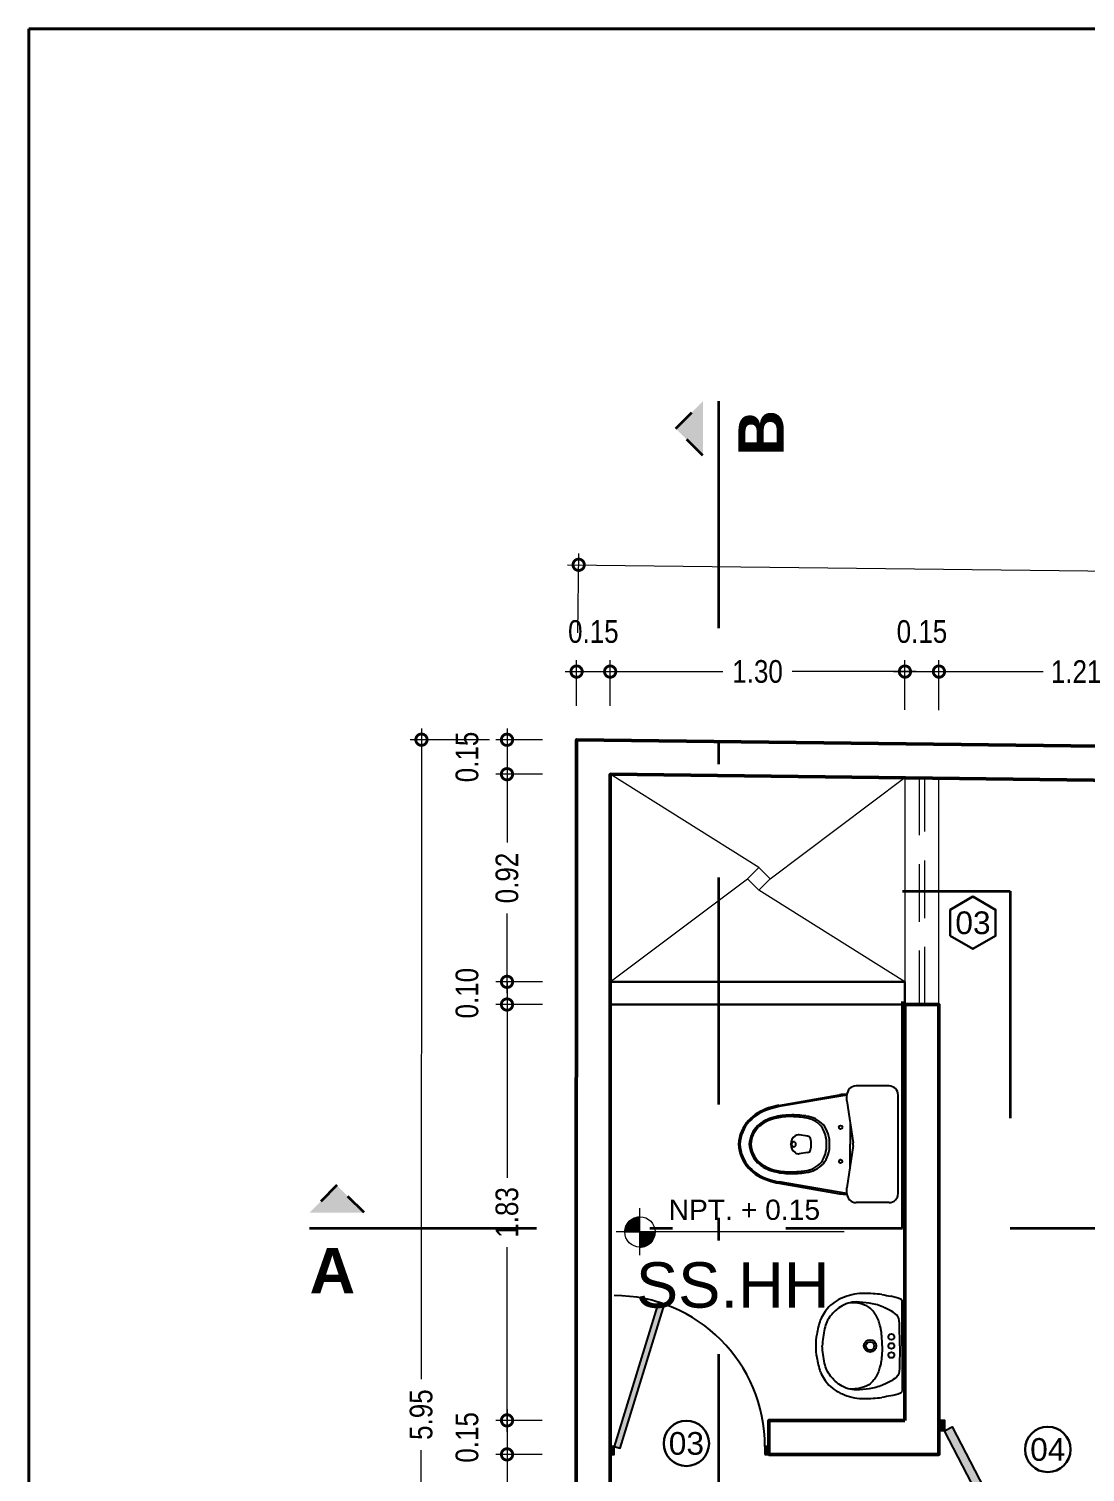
# Model space of a CAD drawing. Extents: x -23.8 to 23.6, y 264.2 to 287.5.
# Drawn here: x -23.82 to -19.16, y 281.12 to 287.48 of the extents above; entities that cross this region are included whole.
import ezdxf
from ezdxf.enums import TextEntityAlignment as Align

# ---------------------------------------------------------------- set-up
doc = ezdxf.new("R2010")
doc.units = 0
doc.header["$LTSCALE"] = 4
doc.header["$PDMODE"] = 66
for name, pattern in [('CONTINUA', [0]), ('DASHED', [19.05, 12.7, -6.35]), ('TRAZO_Y_PUNTO2', [0.5, 0.25, -0.125, 0, -0.125])]:
    doc.linetypes.add(name, pattern=pattern)
doc.layers.get('0').update_dxf_attribs({"linetype": 'CONTINUOUS'})
doc.layers.get('DEFPOINTS').update_dxf_attribs({"linetype": 'CONTINUOUS'})
for name, color, linetype, lineweight in [('CORTES', 11, 'TRAZO_Y_PUNTO2', 35), ('COTAS', 1, 'CONTINUOUS', 9), ('HOJA', 8, 'CONTINUOUS', 40), ('MURO', 5, 'CONTINUOUS', 50), ('MURO BAJO.', 140, 'CONTINUOUS', 30), ('NIVELES', 31, 'CONTINUOUS', 5), ('SANITARIOS', 191, 'CONTINUOUS', 5), ('TEXTOS', 254, 'CONTINUOUS', 0), ('VENTANA', 140, 'CONTINUOUS', 15)]:
    doc.layers.add(name, color=color, linetype=linetype, lineweight=lineweight)
for name, color, linetype in [('PUERTAS', 34, 'CONTINUOUS'), ('PVSE', 2, 'CONTINUOUS'), ('TEXTO', 7, 'CONTINUOUS')]:
    doc.layers.add(name, color=color, linetype=linetype)
doc.styles.add('ARIAL 1en25', font='arial.ttf', dxfattribs={"height": 0.0625})
doc.styles.add('Arial Narrow', font='ARIALN.TTF')
doc.styles.get("Standard").update_dxf_attribs({"font": 'arial.ttf'})
doc.dimstyles.new('1-50 PRZ', dxfattribs={"dimtxt": 0.1, "dimasz": 0.1, "dimexe": 0.05, "dimexo": 0.15, "dimgap": 0.05, "dimtad": 0, "dimzin": 1, "dimdsep": 46, "dimtxsty": 'Arial Narrow', "dimblk": 'DOTSMALL', "dimcen": 0.1, "dimdle": 0.05, "dimclrd": 250, "dimclre": 250, "dimclrt": 5, "dimaunit": 1, "dimadec": 3, "dimazin": 0, "dimtfac": 1, "dimtmove": 2, "dimatfit": 3, "dimldrblk": 'OBLIQUE', "dimfxl": 0.3, "dimfxlon": 1, "dimlwd": -1, "dimlwe": -1, "dimarcsym": 0})

# ---------------------------------------------------------------- blocks, each defined once
blk = doc.blocks.new('A$C4F2E7659')
at = {"layer": 'PVSE'}
for p, q in [((0.4743, 0.7035), (0.04, 0.7035)), ((0, 0.6635), (0, 0.5179)), ((0.5143, 0.6635), (0.5143, 0.5179)), ((0.065, 0.4779), (0.04, 0.4779)), ((0.0407, 0.4779), (0.0911, 0.1793)), ((0.065, 0.4779), (0.2513, 0.5052)), ((0.1614, 0.492), (0.2571, 0.492)), ((0.3529, 0.492), (0.2571, 0.492)), ((0.2629, 0.5052), (0.4493, 0.4779)), ((0.4734, 0.4779), (0.423, 0.1793)), ((0.4743, 0.4779), (0.4493, 0.4779)), ((0.0854, 0.1776), (0.0393, 0.4447)), ((0.4288, 0.1776), (0.4749, 0.4447)), ((0.2208, 0.3044), (0.2156, 0.2668)), ((0.2934, 0.3044), (0.2985, 0.2668)), ((0.2571, 0.225), (0.2571, 0.225)), ((0.2571, 0.225), (0.2571, 0.225)), ((0.2571, 0.225), (0.2571, 0.225)), ((0.2571, 0.225), (0.2571, 0.225)), ((0.2571, 0.225), (0.2571, 0.225)), ((0.2571, 0.225), (0.2571, 0.225)), ((0.2571, 0.225), (0.2571, 0.225)), ((0.2571, 0.225), (0.2571, 0.225))]:
    blk.add_line(p, q, dxfattribs=at)
blk.add_lwpolyline([(0.2451, 0.243, -0.139005), (0.2459, 0.2459, -0.107089), (0.2486, 0.2487, -0.080212), (0.2523, 0.2504, -0.06796), (0.2571, 0.2511, -0.06796), (0.2618, 0.2504, -0.080212), (0.2656, 0.2487, -0.107089), (0.2683, 0.2459, -0.139005), (0.2691, 0.243, -0.139005), (0.2683, 0.2401, -0.107089), (0.2656, 0.2373, -0.080212), (0.2618, 0.2356, -0.06796), (0.2571, 0.2349, -0.06796), (0.2523, 0.2356, -0.080212), (0.2486, 0.2373, -0.107089), (0.2459, 0.2401, -0.139005)], format="xyb", close=True, dxfattribs=at)
for centre in [(0.1821, 0.45), (0.3321, 0.45)]:
    blk.add_circle(centre, 0.008, dxfattribs=at)
for centre, radius, start, end in [((0.04, 0.6635), 0.04, 90, 180), ((0.4743, 0.6635), 0.04, 0, 90), ((0.04, 0.5179), 0.04, 180, 270), ((0.4743, 0.5179), 0.04, 270, 0), ((0.1871, 0.4702), 0.15, 177.03403, 189.79293), ((0.2571, 0.4656), 0.04, 81.68584, 98.32242), ((0.3271, 0.4702), 0.15, 350.20707, 2.96111), ((0.2512, 0.2693), 0.1319, 87.46662, 127.44602), ((0.2538, 0.25), 0.1381, 88.63523, 124.00419), ((0.2629, 0.2693), 0.1319, 52.55398, 92.53338), ((0.2604, 0.25), 0.1381, 55.99581, 91.36477), ((0.2635, 0.2793), 0.1323, 134.30183, 172.29504), ((0.262, 0.276), 0.1229, 134.00697, 172.2929), ((0.2571, 0.2149), 0.1051, 90, 103.76961), ((0.2571, 0.2149), 0.1051, 76.23039, 90), ((0.2522, 0.276), 0.1229, 7.7071, 45.99303), ((0.2507, 0.2793), 0.1323, 7.70496, 45.69817), ((0.5563, 0.2356), 0.4284, 171.75873, 181.41788), ((0.622, 0.2222), 0.487, 171.70499, 179.67607), ((0.2404, 0.2635), 0.025, 172.23483, 216.18323), ((0.2356, 0.3024), 0.015, 103.76961, 172.23483), ((0.2785, 0.3024), 0.015, 7.76517, 76.23039), ((0.2737, 0.2635), 0.025, 323.81677, 7.76517), ((-0.1079, 0.2222), 0.487, 0.32393, 8.29501), ((-0.0421, 0.2356), 0.4284, 358.58212, 8.24127), ((0.4073, 0.2283), 0.2793, 180.66687, 194.99291), ((0.4158, 0.2283), 0.2808, 180.68187, 194.19332), ((0.2571, 0.2756), 0.0456, 216.18323, 270), ((0.2571, 0.2756), 0.0456, 270, 323.81677), ((0.0983, 0.2283), 0.2808, 345.80668, 359.31813), ((0.1068, 0.2283), 0.2793, 345.00709, 359.33313), ((0.3769, 0.2279), 0.2959, 189.79293, 198.8085), ((0.3794, 0.2279), 0.2923, 189.58484, 198.43225), ((0.2938, 0.1924), 0.2058, 196.92697, 226.49302), ((0.2935, 0.1922), 0.1997, 196.5054, 226.11269), ((0.2907, 0.1906), 0.157, 192.7254, 222.83076), ((0.2901, 0.1903), 0.1497, 191.86665, 222.11554), ((0.224, 0.1903), 0.1497, 317.88446, 348.13335), ((0.2234, 0.1906), 0.157, 317.16924, 347.2746), ((0.2207, 0.1922), 0.1997, 313.88731, 343.4946), ((0.2204, 0.1924), 0.2058, 313.50698, 343.07303), ((0.1348, 0.2279), 0.2923, 341.56775, 350.41516), ((0.1372, 0.2279), 0.2959, 341.1915, 350.20707), ((0.2629, 0.1685), 0.1217, 224.11418, 267.24004), ((0.2629, 0.1692), 0.1154, 223.44231, 267.12854), ((0.2513, 0.1692), 0.1154, 272.87146, 316.55769), ((0.2512, 0.1685), 0.1217, 272.75996, 315.88582), ((0.2634, 0.1647), 0.1648, 227.52725, 267.80641), ((0.2633, 0.1651), 0.1593, 227.17458, 267.74774), ((0.2508, 0.1651), 0.1593, 272.25226, 312.82542), ((0.2508, 0.1647), 0.1648, 272.19359, 312.47275)]:
    blk.add_arc(centre, radius, start, end, dxfattribs=at)
blk = doc.blocks.new('A$C44FB7BC8')
at = {"layer": 'PVSE'}
for q in [(0.0309, 0.38), (0.4326, 0.38)]:
    blk.add_line((0.2317, 0.38), q, dxfattribs=at)
for points in [[(0.1194, 0.3676, 0.249321), (0.0886, 0.3489, 0.029377), (0.0694, 0.3165, 0.015717), (0.0589, 0.2932, 0.034766), (0.049, 0.265, 0.021364), (0.0429, 0.2356, 0.02967), (0.0379, 0.1786, 0.146913), (0.0593, 0.1081, 0.08872), (0.099, 0.0653, 0.125913), (0.1556, 0.0387, 0.047305), (0.2317, 0.0284, -0.016133)], [(0.2317, 0.3702, 0.011851), (0.1194, 0.3676, 0.249321)], [(0.2317, 0.3702, -0.011851), (0.3441, 0.3676, -0.249321)], [(0.3441, 0.3676, -0.249321), (0.3749, 0.3489, -0.029377), (0.3941, 0.3165, -0.015717), (0.4046, 0.2932, -0.034766), (0.4145, 0.265, -0.021364), (0.4206, 0.2356, -0.02967), (0.4255, 0.1786, -0.146913), (0.4042, 0.1081, -0.08872), (0.3645, 0.0653, -0.125913), (0.3079, 0.0387, -0.047305), (0.2317, 0.0284, 0.016133)], [(0.2317, 0.2923, 0.008075), (0.188, 0.2913, -0.018798), (0.1579, 0.2872, -0.01819), (0.14, 0.2826, 0.006168), (0.1181, 0.2759, 0.037353), (0.0946, 0.264, 0.05152), (0.0822, 0.2559, 0.03777), (0.0601, 0.2341, 0.137078), (0.0419, 0.1507)], [(0.2317, 0.2923, -0.008075), (0.2755, 0.2913, 0.018798), (0.3056, 0.2872, 0.01819), (0.3235, 0.2826, -0.006168), (0.3454, 0.2759, -0.037353), (0.3689, 0.264, -0.05152), (0.3813, 0.2559, -0.03777), (0.4034, 0.2341, -0.137078), (0.4215, 0.1507)]]:
    blk.add_lwpolyline(points, format="xyb", dxfattribs=at)
for centre, radius in [((0.1918, 0.333), 0.0129), ((0.2317, 0.333), 0.0129), ((0.2717, 0.333), 0.0129), ((0.2317, 0.2391), 0.027), ((0.2317, 0.2391), 0.0184)]:
    blk.add_circle(centre, radius, dxfattribs=at)
for centre, radius, start, end in [((-23.4421, 4.9427), 23.9039, 348.77821, 348.87599), ((0.2652, 0.281), 0.2573, 159.06009, 168.82181), ((0.0478, 0.3642), 0.0246, 144.79491, 159.06009), ((0.0309, 0.3761), 0.00391, 90, 144.79491), ((0.4326, 0.3761), 0.00391, 35.20509, 90), ((0.4157, 0.3642), 0.0246, 20.93991, 35.20509), ((0.1983, 0.281), 0.2573, 11.17819, 20.93991), ((23.9056, 4.9427), 23.9039, 191.12401, 191.22179), ((0.6425, 0.2139), 0.6423, 173.12241, 176.5796), ((-0.179, 0.2139), 0.6423, 3.4204, 6.87759), ((0.198, 0.2065), 0.1982, 177.60653, 203.74224), ((0.7504, 0.2071), 0.7504, 176.55138, 179.41308), ((0.2654, 0.2065), 0.1982, 336.25776, 2.39347), ((-0.2869, 0.2071), 0.7504, 0.58692, 3.44862), ((0.1863, 0.1844), 0.1792, 198.78371, 225.03149), ((0.2772, 0.1844), 0.1792, 314.96851, 341.21629), ((0.1986, 0.2062), 0.2035, 226.90176, 246.35851), ((0.2323, 0.3502), 0.35, 250.77029, 261.57757), ((0.2317, 0.2835), 0.2841, 259.71846, 280.28154), ((0.2312, 0.3502), 0.35, 278.42243, 289.22971), ((0.2649, 0.2062), 0.2035, 293.64149, 313.09824)]:
    blk.add_arc(centre, radius, start, end, dxfattribs=at)
blk = doc.blocks.new('*U24')
for points in [[(0.238, 0.6401, 0.01053), (0.2116, 0.6489), (0.0174, 0.0174), (0.044, 0.0092)], [(0, -0.0174), (0.0174, -0.0174), (0.0174, 0.0174), (0, 0.0174)], [(0.678, -0.0174), (0.6954, -0.0174), (0.6954, 0.0174), (0.678, 0.0174)]]:
    blk.add_hatch(color=256).paths.add_polyline_path(points)
for points in [[(0.0174, 0.0174), (0.044, 0.0092), (0.2382, 0.6407), (0.2116, 0.6489)], [(0, -0.0174), (0.0174, -0.0174), (0.0174, 0.0174), (0, 0.0174)], [(0.678, -0.0174), (0.6954, -0.0174), (0.6954, 0.0174), (0.678, 0.0174)]]:
    blk.add_lwpolyline(points, close=True)
blk.add_arc((0.0174, 0.0174), 0.6607, 0, 90)
blk = doc.blocks.new('*X16')
at = {"color": 0}
for p, q in [((8.815, 19.8073), (8.815, 19.8287)), ((8.815, 19.8287), (8.8869, 19.8287)), ((8.8154, 19.83), (8.8869, 19.83)), ((8.8158, 19.8313), (8.8869, 19.8313)), ((8.8162, 19.8325), (8.8869, 19.8325)), ((8.8163, 19.8073), (8.8163, 19.8326)), ((8.8167, 19.8337), (8.8869, 19.8337)), ((8.8172, 19.835), (8.8869, 19.835)), ((8.8175, 19.8073), (8.8175, 19.8358)), ((8.8177, 19.8362), (8.8869, 19.8362)), ((8.8182, 19.8375), (8.8869, 19.8375)), ((8.8187, 19.8073), (8.8187, 19.8387)), ((8.8188, 19.8388), (8.8869, 19.8388)), ((8.8194, 19.84), (8.8869, 19.84)), ((8.82, 19.8073), (8.82, 19.8413)), ((8.82, 19.8412), (8.8869, 19.8412)), ((8.8206, 19.8425), (8.8869, 19.8425)), ((8.8213, 19.8438), (8.8869, 19.8438)), ((8.8213, 19.8073), (8.8213, 19.8436)), ((8.822, 19.845), (8.8869, 19.845)), ((8.8225, 19.8073), (8.8225, 19.8458)), ((8.8228, 19.8463), (8.8869, 19.8463)), ((8.8235, 19.8475), (8.8869, 19.8475)), ((8.8238, 19.8073), (8.8238, 19.8478)), ((8.8244, 19.8487), (8.8869, 19.8487)), ((8.825, 19.8073), (8.825, 19.8497)), ((8.8252, 19.85), (8.8869, 19.85)), ((8.8261, 19.8513), (8.8869, 19.8513)), ((8.8262, 19.8073), (8.8262, 19.8515)), ((8.827, 19.8525), (8.8869, 19.8525)), ((8.8275, 19.8073), (8.8275, 19.8531)), ((8.828, 19.8538), (8.8869, 19.8538)), ((8.8287, 19.8073), (8.8287, 19.8547)), ((8.829, 19.855), (8.8869, 19.855)), ((8.83, 19.8562), (8.8869, 19.8562)), ((8.83, 19.8073), (8.83, 19.8562)), ((8.8311, 19.8575), (8.8869, 19.8575)), ((8.8313, 19.8073), (8.8313, 19.8576)), ((8.8323, 19.8588), (8.8869, 19.8588)), ((8.8325, 19.8073), (8.8325, 19.859)), ((8.8335, 19.86), (8.8869, 19.86)), ((8.8338, 19.8073), (8.8338, 19.8603)), ((8.8347, 19.8612), (8.8869, 19.8612)), ((8.835, 19.8073), (8.835, 19.8615)), ((8.8361, 19.8625), (8.8869, 19.8625)), ((8.8362, 19.8073), (8.8362, 19.8627)), ((8.8375, 19.8073), (8.8375, 19.8638)), ((8.8375, 19.8637), (8.8869, 19.8637)), ((8.8388, 19.8073), (8.8388, 19.8649)), ((8.8389, 19.865), (8.8869, 19.865)), ((8.84, 19.8073), (8.84, 19.8659)), ((8.8405, 19.8663), (8.8869, 19.8663)), ((8.8413, 19.8073), (8.8413, 19.8669)), ((8.8421, 19.8675), (8.8869, 19.8675)), ((8.8425, 19.8073), (8.8425, 19.8678)), ((8.8438, 19.8687), (8.8869, 19.8687)), ((8.8438, 19.8073), (8.8438, 19.8687)), ((8.845, 19.8073), (8.845, 19.8696)), ((8.8457, 19.87), (8.8869, 19.87)), ((8.8462, 19.8073), (8.8462, 19.8704)), ((8.8475, 19.8073), (8.8475, 19.8712)), ((8.8476, 19.8712), (8.8869, 19.8712)), ((8.8488, 19.8073), (8.8488, 19.8719)), ((8.8497, 19.8725), (8.8869, 19.8725)), ((8.85, 19.8073), (8.85, 19.8726)), ((8.8513, 19.8073), (8.8513, 19.8733)), ((8.852, 19.8738), (8.8869, 19.8738)), ((8.8525, 19.8073), (8.8525, 19.874)), ((8.8537, 19.8073), (8.8537, 19.8746)), ((8.8545, 19.875), (8.8869, 19.875)), ((8.855, 19.8073), (8.855, 19.8752)), ((8.8563, 19.8073), (8.8563, 19.8758)), ((8.8573, 19.8762), (8.8869, 19.8762)), ((8.8575, 19.8073), (8.8575, 19.8763)), ((8.8588, 19.8073), (8.8588, 19.8769)), ((8.86, 19.8073), (8.86, 19.8774)), ((8.8604, 19.8775), (8.8869, 19.8775)), ((8.8613, 19.8073), (8.8613, 19.8778)), ((8.8625, 19.8073), (8.8625, 19.8783)), ((8.8637, 19.8073), (8.8637, 19.8787)), ((8.8639, 19.8788), (8.8869, 19.8788)), ((8.865, 19.8073), (8.865, 19.8791)), ((8.8663, 19.8073), (8.8663, 19.8795)), ((8.8675, 19.8073), (8.8675, 19.8798)), ((8.8683, 19.88), (8.8869, 19.88)), ((8.8688, 19.8073), (8.8688, 19.8801)), ((8.87, 19.8073), (8.87, 19.8804)), ((8.8712, 19.8073), (8.8712, 19.8807)), ((8.8725, 19.8073), (8.8725, 19.881)), ((8.8737, 19.8073), (8.8737, 19.8812)), ((8.8741, 19.8813), (8.8869, 19.8813)), ((8.875, 19.8073), (8.875, 19.8814)), ((8.8763, 19.8073), (8.8763, 19.8816)), ((8.8775, 19.8073), (8.8775, 19.8818)), ((8.8788, 19.8073), (8.8788, 19.8819)), ((8.88, 19.8073), (8.88, 19.882)), ((8.8812, 19.8073), (8.8812, 19.8821)), ((8.8825, 19.8073), (8.8825, 19.8822)), ((8.8838, 19.8073), (8.8838, 19.8823)), ((8.885, 19.8073), (8.885, 19.8823)), ((8.8863, 19.8073), (8.8863, 19.8824)), ((8.8119, 19.81), (8.8869, 19.81)), ((8.8119, 19.8087), (8.8869, 19.8087)), ((8.8119, 19.8075), (8.8869, 19.8075)), ((8.812, 19.8125), (8.8869, 19.8125)), ((8.812, 19.8113), (8.8869, 19.8113)), ((8.8121, 19.8137), (8.8869, 19.8137)), ((8.8123, 19.815), (8.8869, 19.815)), ((8.8124, 19.8163), (8.8869, 19.8163)), ((8.8125, 19.8073), (8.8125, 19.817)), ((8.8126, 19.8175), (8.8869, 19.8175)), ((8.8127, 19.8188), (8.8869, 19.8188)), ((8.813, 19.82), (8.8869, 19.82)), ((8.8132, 19.8212), (8.8869, 19.8212)), ((8.8134, 19.8225), (8.8869, 19.8225)), ((8.8137, 19.8238), (8.8869, 19.8238)), ((8.8138, 19.8073), (8.8138, 19.824)), ((8.814, 19.825), (8.8869, 19.825)), ((8.8143, 19.8263), (8.8869, 19.8263)), ((8.8146, 19.8275), (8.8869, 19.8275)), ((8.8869, 19.8062), (8.962, 19.8062)), ((8.8869, 19.805), (8.962, 19.805)), ((8.8869, 19.8038), (8.9619, 19.8038)), ((8.8869, 19.8025), (8.9619, 19.8025)), ((8.8869, 19.8012), (8.9618, 19.8012)), ((8.8869, 19.8), (8.9617, 19.8)), ((8.8869, 19.7987), (8.9615, 19.7987)), ((8.8869, 19.7975), (8.9614, 19.7975)), ((8.8869, 19.7963), (8.9612, 19.7963)), ((8.8869, 19.795), (8.961, 19.795)), ((8.8869, 19.7937), (8.9608, 19.7937)), ((8.8869, 19.7925), (8.9605, 19.7925)), ((8.8869, 19.7913), (8.9603, 19.7913)), ((8.8869, 19.79), (8.96, 19.79)), ((8.8869, 19.7888), (8.9597, 19.7888)), ((8.8869, 19.7875), (8.9594, 19.7875)), ((8.8869, 19.7862), (8.959, 19.7862)), ((8.8869, 19.785), (8.9586, 19.785)), ((8.8869, 19.7838), (8.9582, 19.7838)), ((8.8869, 19.7825), (8.9578, 19.7825)), ((8.8869, 19.7812), (8.9574, 19.7812)), ((8.8869, 19.78), (8.9569, 19.78)), ((8.8869, 19.7787), (8.9564, 19.7787)), ((8.8869, 19.7775), (8.9559, 19.7775)), ((8.8869, 19.7763), (8.9553, 19.7763)), ((8.8869, 19.775), (8.9547, 19.775)), ((8.8869, 19.7737), (8.9541, 19.7737)), ((8.8869, 19.7725), (8.9535, 19.7725)), ((8.8869, 19.7712), (8.9528, 19.7712)), ((8.8869, 19.77), (8.9521, 19.77)), ((8.8869, 19.7688), (8.9514, 19.7688)), ((8.8869, 19.7675), (8.9506, 19.7675)), ((8.8869, 19.7662), (8.9498, 19.7662)), ((8.8869, 19.765), (8.949, 19.765)), ((8.8869, 19.7638), (8.9481, 19.7638)), ((8.8869, 19.7625), (8.9472, 19.7625)), ((8.8869, 19.7613), (8.9462, 19.7613)), ((8.8869, 19.76), (8.9453, 19.76)), ((8.8869, 19.7587), (8.9442, 19.7587)), ((8.8869, 19.7575), (8.9431, 19.7575)), ((8.8875, 19.7322), (8.8875, 19.8073)), ((8.8887, 19.7322), (8.8887, 19.8073)), ((8.89, 19.7323), (8.89, 19.8073)), ((8.8912, 19.7323), (8.8912, 19.8073)), ((8.8925, 19.7324), (8.8925, 19.8073)), ((8.8938, 19.7325), (8.8938, 19.8073)), ((8.895, 19.7326), (8.895, 19.8073)), ((8.8963, 19.7328), (8.8963, 19.8073)), ((8.8975, 19.733), (8.8975, 19.8073)), ((8.8987, 19.7331), (8.8987, 19.8073)), ((8.9, 19.7334), (8.9, 19.8073)), ((8.9013, 19.7336), (8.9013, 19.8073)), ((8.9025, 19.7338), (8.9025, 19.8073)), ((8.9038, 19.7341), (8.9038, 19.8073)), ((8.905, 19.7344), (8.905, 19.8073)), ((8.9062, 19.7347), (8.9062, 19.8073)), ((8.9075, 19.7351), (8.9075, 19.8073)), ((8.9087, 19.7354), (8.9087, 19.8073)), ((8.91, 19.7358), (8.91, 19.8073)), ((8.9113, 19.7363), (8.9113, 19.8073)), ((8.9125, 19.7367), (8.9125, 19.8073)), ((8.9138, 19.7372), (8.9138, 19.8073)), ((8.915, 19.7377), (8.915, 19.8073)), ((8.9162, 19.7382), (8.9162, 19.8073)), ((8.9175, 19.7387), (8.9175, 19.8073)), ((8.9188, 19.7393), (8.9188, 19.8073)), ((8.92, 19.7399), (8.92, 19.8073)), ((8.9213, 19.7405), (8.9213, 19.8073)), ((8.9225, 19.7412), (8.9225, 19.8073)), ((8.9238, 19.7419), (8.9238, 19.8073)), ((8.925, 19.7426), (8.925, 19.8073)), ((8.9262, 19.7433), (8.9262, 19.8073)), ((8.9275, 19.7441), (8.9275, 19.8073)), ((8.9288, 19.7449), (8.9288, 19.8073)), ((8.93, 19.7458), (8.93, 19.8073)), ((8.9313, 19.7467), (8.9313, 19.8073)), ((8.9325, 19.7476), (8.9325, 19.8073)), ((8.9337, 19.7486), (8.9337, 19.8073)), ((8.935, 19.7496), (8.935, 19.8073)), ((8.9362, 19.7507), (8.9362, 19.8073)), ((8.9375, 19.7518), (8.9375, 19.8073)), ((8.9388, 19.753), (8.9388, 19.8073)), ((8.94, 19.7542), (8.94, 19.8073)), ((8.9413, 19.7554), (8.9413, 19.8073)), ((8.9425, 19.7568), (8.9425, 19.8073)), ((8.9437, 19.7582), (8.9437, 19.8073)), ((8.945, 19.7597), (8.945, 19.8073)), ((8.9463, 19.7613), (8.9463, 19.8073)), ((8.9475, 19.7629), (8.9475, 19.8073)), ((8.9488, 19.7647), (8.9488, 19.8073)), ((8.95, 19.7665), (8.95, 19.8073)), ((8.9512, 19.7685), (8.9512, 19.8073)), ((8.9525, 19.7707), (8.9525, 19.8073)), ((8.9537, 19.773), (8.9537, 19.8073)), ((8.955, 19.7756), (8.955, 19.8073)), ((8.9563, 19.7784), (8.9563, 19.8073)), ((8.9575, 19.7816), (8.9575, 19.8073)), ((8.9588, 19.7854), (8.9588, 19.8073)), ((8.96, 19.79), (8.96, 19.8073)), ((8.9612, 19.7966), (8.9612, 19.8073)), ((8.8869, 19.7563), (8.942, 19.7563)), ((8.8869, 19.755), (8.9408, 19.755)), ((8.8869, 19.7538), (8.9396, 19.7538)), ((8.8869, 19.7525), (8.9383, 19.7525)), ((8.8869, 19.7512), (8.9369, 19.7512)), ((8.8869, 19.75), (8.9355, 19.75)), ((8.8869, 19.7488), (8.934, 19.7488)), ((8.8869, 19.7475), (8.9324, 19.7475)), ((8.8869, 19.7462), (8.9307, 19.7462)), ((8.8869, 19.745), (8.9289, 19.745)), ((8.8869, 19.7437), (8.9269, 19.7437)), ((8.8869, 19.7425), (8.9249, 19.7425)), ((8.8869, 19.7413), (8.9227, 19.7413)), ((8.8869, 19.74), (8.9202, 19.74)), ((8.8869, 19.7387), (8.9176, 19.7387)), ((8.8869, 19.7375), (8.9146, 19.7375)), ((8.8869, 19.7362), (8.9112, 19.7362)), ((8.8869, 19.735), (8.9072, 19.735)), ((8.8869, 19.7338), (8.9021, 19.7338)), ((8.8869, 19.7325), (8.8935, 19.7325))]:
    blk.add_line(p, q, dxfattribs=at)
blk = doc.blocks.new('N')
at = {"layer": 'NIVELES'}
blk.add_line((0, -0.1144), (0, 0.1173), dxfattribs=at)
at = {"layer": 'NIVELES', "ltscale": 0.5}
blk.add_line((1.009, 0), (-0.1171, 0), dxfattribs=at)
blk.add_circle((0, 0), 0.0751, dxfattribs=at)
blk.add_blockref('*X16', (-8.8869, -19.8073), dxfattribs=at)
blk = doc.blocks.new('*U20')
at = {"layer": 'NIVELES', "xscale": 0.891953102380737, "yscale": 0.891953102380737, "zscale": 0.891953102380737}
blk.add_blockref('N', (0, 0), dxfattribs=at)
at = {"layer": 'TEXTO', "color": 4}
blk.add_attdef('NPT.+0.15', text='', height=0.0892, dxfattribs=at).set_placement((0.4605, 0.0978), align=Align.MIDDLE_CENTER)
blk = doc.blocks.new('*U25')
for points in [[(-0.4748, 0.8097, -0.01053), (-0.4413, 0.828), (-0.0238, 0.0238), (-0.0577, 0.0063)], [(-0.9299, 0.0238), (-0.9537, 0.0238), (-0.9537, -0.0238), (-0.9299, -0.0238)], [(0, 0.0238), (-0.0238, 0.0238), (-0.0238, -0.0238), (0, -0.0238)]]:
    blk.add_hatch(color=256).paths.add_polyline_path(points)
for points in [[(-0.0238, 0.0238), (-0.0577, 0.0063), (-0.4752, 0.8104), (-0.4413, 0.828)], [(-0.9299, -0.0238), (-0.9537, -0.0238), (-0.9537, 0.0238), (-0.9299, 0.0238)], [(0, -0.0238), (-0.0238, -0.0238), (-0.0238, 0.0238), (0, 0.0238)]]:
    blk.add_lwpolyline(points, close=True)
blk.add_arc((-0.0238, 0.0238), 0.9061, 90, 180)
blk = doc.blocks.new('S')
at = {"layer": 'CORTES', "ltscale": 0.025}
h = blk.add_hatch(color=256, dxfattribs=at)
h.dxf.hatch_style = 1
h.paths.add_polyline_path([(0.1288, -0.1), (0.0288, 0), (0.0288, -0.2)])
for p, q in [((0.0288, 0), (0.1288, -0.1)), ((0.1288, -0.1), (0.0288, -0.2))]:
    blk.add_line(p, q, dxfattribs=at)
blk = doc.blocks.new('*U11')
at = {"layer": 'VENTANA', "color": 31, "lineweight": 30}
blk.add_lwpolyline([(0.05, -0.0577), (0.15, -0.1155), (0.25, -0.0577), (0.25, 0.0577), (0.15, 0.1155), (0.05, 0.0577)], close=True, dxfattribs=at)
at = {"layer": 'VENTANA'}
blk.add_attdef('01', text='', height=0.1, dxfattribs=at).set_placement((0.15, 0), align=Align.MIDDLE_CENTER)
blk = doc.blocks.new('_DotSmall')
at = {"color": 0, "linetype": 'ByBlock', "const_width": 0.5}
blk.add_lwpolyline([(-0.0625, 0, 1), (0.0625, 0, 1)], format="xyb", close=True, dxfattribs=at)
blk = doc.blocks.new('*D95')
at = {"layer": 'COTAS', "color": 250, "linetype": 'CONTINUA', "transparency": 16777216}
for p, q in [((-21.4064, 284.5007), (-21.4064, 284.7012)), ((-21.2582, 284.5007), (-21.2582, 284.7012)), ((-21.4564, 284.6512), (-21.2082, 284.6512))]:
    blk.add_line(p, q, dxfattribs=at)
at = {"layer": 'DEFPOINTS', "color": 0, "transparency": 16777216}
for p in [(-21.2582, 284.6512), (-21.4064, 284.3507), (-21.2582, 284.3507)]:
    blk.add_point(p, dxfattribs=at)
at = {"layer": 'COTAS', "color": 250, "transparency": 16777216, "xscale": 0.1, "yscale": 0.1, "zscale": 0.1, "rotation": 180}
blk.add_blockref('_DotSmall', (-21.4064, 284.6512), dxfattribs=at)
at = {"layer": 'COTAS', "color": 250, "transparency": 16777216, "xscale": 0.1, "yscale": 0.1, "zscale": 0.1}
blk.add_blockref('_DotSmall', (-21.2582, 284.6512), dxfattribs=at)
at = {"layer": 'COTAS', "color": 5, "transparency": 16777216, "insert": (-21.3323, 284.8272), "char_height": 0.1, "attachment_point": 5, "style": 'Arial Narrow'}
blk.add_mtext('0.15', dxfattribs=at)
blk = doc.blocks.new('_Oblique')
at = {"color": 0, "linetype": 'ByBlock', "lineweight": -2}
blk.add_line((-0.5, -0.5), (0.5, 0.5), dxfattribs=at)
blk = doc.blocks.new('*D96')
at = {"layer": 'COTAS', "color": 250, "linetype": 'CONTINUA', "transparency": 16777216}
for p, q in [((-21.2582, 284.5007), (-21.2582, 284.7012)), ((-19.9582, 284.4832), (-19.9582, 284.7012)), ((-21.3082, 284.6512), (-20.7607, 284.6512)), ((-19.9082, 284.6512), (-20.4557, 284.6512))]:
    blk.add_line(p, q, dxfattribs=at)
at = {"layer": 'DEFPOINTS', "color": 0, "transparency": 16777216}
for p in [(-19.9582, 284.6512), (-21.2582, 284.3507), (-19.9582, 284.3332)]:
    blk.add_point(p, dxfattribs=at)
at = {"layer": 'COTAS', "color": 250, "transparency": 16777216, "xscale": 0.1, "yscale": 0.1, "zscale": 0.1}
for p, rotation in [((-21.2582, 284.6512), 179.999999999978), ((-19.9582, 284.6512), 359.999999999978)]:
    blk.add_blockref('_DotSmall', p, dxfattribs=dict(at, rotation=rotation))
at = {"layer": 'COTAS', "color": 5, "transparency": 16777216, "insert": (-20.6082, 284.6512), "char_height": 0.1, "attachment_point": 5, "style": 'Arial Narrow'}
blk.add_mtext('1.30', dxfattribs=at)
blk = doc.blocks.new('*D97')
at = {"layer": 'COTAS', "color": 250, "linetype": 'CONTINUA', "transparency": 16777216}
for p, q in [((-19.9582, 284.4832), (-19.9582, 284.7012)), ((-19.8082, 284.4814), (-19.8082, 284.7012)), ((-20.0082, 284.6512), (-19.7582, 284.6512))]:
    blk.add_line(p, q, dxfattribs=at)
at = {"layer": 'DEFPOINTS', "color": 0, "transparency": 16777216}
for p in [(-19.8082, 284.6512), (-19.9582, 284.3332), (-19.8082, 284.3314)]:
    blk.add_point(p, dxfattribs=at)
at = {"layer": 'COTAS', "color": 250, "transparency": 16777216, "xscale": 0.1, "yscale": 0.1, "zscale": 0.1}
for p, rotation in [((-19.9582, 284.6512), 179.999999999978), ((-19.8082, 284.6512), 359.999999999978)]:
    blk.add_blockref('_DotSmall', p, dxfattribs=dict(at, rotation=rotation))
at = {"layer": 'COTAS', "color": 5, "transparency": 16777216, "insert": (-19.8832, 284.8272), "char_height": 0.1, "attachment_point": 5, "style": 'Arial Narrow'}
blk.add_mtext('0.15', dxfattribs=at)
blk = doc.blocks.new('*D98')
at = {"layer": 'COTAS', "color": 250, "linetype": 'CONTINUA', "transparency": 16777216}
for p, q in [((-19.8082, 284.4814), (-19.8082, 284.7012)), ((-18.5982, 284.4668), (-18.5982, 284.7012)), ((-19.8582, 284.6512), (-19.3479, 284.6512)), ((-18.5482, 284.6512), (-19.0584, 284.6512))]:
    blk.add_line(p, q, dxfattribs=at)
at = {"layer": 'DEFPOINTS', "color": 0, "transparency": 16777216}
for p in [(-18.5982, 284.6512), (-19.8082, 284.3314), (-18.5982, 284.3168)]:
    blk.add_point(p, dxfattribs=at)
at = {"layer": 'COTAS', "color": 250, "transparency": 16777216, "xscale": 0.1, "yscale": 0.1, "zscale": 0.1}
for p, rotation in [((-19.8082, 284.6512), 179.999999999978), ((-18.5982, 284.6512), 359.999999999978)]:
    blk.add_blockref('_DotSmall', p, dxfattribs=dict(at, rotation=rotation))
at = {"layer": 'COTAS', "color": 5, "transparency": 16777216, "insert": (-19.2032, 284.6512), "char_height": 0.1, "attachment_point": 5, "style": 'Arial Narrow'}
blk.add_mtext('1.21', dxfattribs=at)
blk = doc.blocks.new('*D106')
at = {"layer": 'COTAS', "color": 250, "linetype": 'CONTINUA', "transparency": 16777216}
for p, q in [((-21.4007, 284.8219), (-21.3964, 285.1719)), ((-21.447, 285.1225), (-15.3679, 285.0491)), ((-8.9198, 284.9712), (-14.9989, 285.0446)), ((-8.9734, 284.6718), (-8.9692, 285.0218))]:
    blk.add_line(p, q, dxfattribs=at)
at = {"layer": 'DEFPOINTS', "color": 0, "transparency": 16777216}
for p in [(-8.9698, 284.9718), (-21.4064, 284.3507), (-8.9791, 284.2005)]:
    blk.add_point(p, dxfattribs=at)
at = {"layer": 'COTAS', "color": 250, "transparency": 16777216, "xscale": 0.1, "yscale": 0.1, "zscale": 0.1}
for p, rotation in [((-21.3971, 285.1219), 179.3077309319762), ((-8.9698, 284.9718), 359.3077309319762)]:
    blk.add_blockref('_DotSmall', p, dxfattribs=dict(at, rotation=rotation))
at = {"layer": 'COTAS', "color": 5, "transparency": 16777216, "insert": (-15.1834, 285.0468), "char_height": 0.1, "attachment_point": 5, "rotation": 359.30773, "style": 'Arial Narrow'}
blk.add_mtext('12.43', dxfattribs=at)
blk = doc.blocks.new('*D107')
at = {"layer": 'COTAS', "color": 250, "linetype": 'CONTINUA', "transparency": 16777216}
for p, q in [((-21.7131, 284.4007), (-21.7131, 284.1489)), ((-21.5564, 284.3507), (-21.7631, 284.3507)), ((-21.5564, 284.1989), (-21.7631, 284.1989))]:
    blk.add_line(p, q, dxfattribs=at)
at = {"layer": 'DEFPOINTS', "color": 0, "transparency": 16777216}
for p in [(-21.4064, 284.3507), (-21.7131, 284.1989), (-21.4064, 284.1989)]:
    blk.add_point(p, dxfattribs=at)
at = {"layer": 'COTAS', "color": 250, "transparency": 16777216, "xscale": 0.1, "yscale": 0.1, "zscale": 0.1}
for p, rotation in [((-21.7131, 284.3507), 90), ((-21.7131, 284.1989), 270)]:
    blk.add_blockref('_DotSmall', p, dxfattribs=dict(at, rotation=rotation))
at = {"layer": 'COTAS', "color": 5, "transparency": 16777216, "insert": (-21.8892, 284.2748), "char_height": 0.1, "attachment_point": 5, "rotation": 90, "style": 'Arial Narrow'}
blk.add_mtext('0.15', dxfattribs=at)
blk = doc.blocks.new('*D108')
at = {"layer": 'COTAS', "color": 250, "linetype": 'CONTINUA', "transparency": 16777216}
for p, q in [((-21.7131, 284.2489), (-21.7131, 283.8974)), ((-21.5564, 284.1989), (-21.7631, 284.1989)), ((-21.7131, 283.2337), (-21.7131, 283.5851)), ((-21.5569, 283.2837), (-21.7631, 283.2837))]:
    blk.add_line(p, q, dxfattribs=at)
at = {"layer": 'DEFPOINTS', "color": 0, "transparency": 16777216}
for p in [(-21.4064, 284.1989), (-21.7131, 283.2837), (-21.4069, 283.2837)]:
    blk.add_point(p, dxfattribs=at)
at = {"layer": 'COTAS', "color": 250, "transparency": 16777216, "xscale": 0.1, "yscale": 0.1, "zscale": 0.1}
for p, rotation in [((-21.7131, 284.1989), 90), ((-21.7131, 283.2837), 270)]:
    blk.add_blockref('_DotSmall', p, dxfattribs=dict(at, rotation=rotation))
at = {"layer": 'COTAS', "color": 5, "transparency": 16777216, "insert": (-21.7131, 283.7413), "char_height": 0.1, "attachment_point": 5, "rotation": 90, "style": 'Arial Narrow'}
blk.add_mtext('0.92', dxfattribs=at)
blk = doc.blocks.new('*D109')
at = {"layer": 'COTAS', "color": 250, "linetype": 'CONTINUA', "transparency": 16777216}
for p, q in [((-21.7131, 283.2837), (-21.7131, 283.3837)), ((-21.5569, 283.2837), (-21.7631, 283.2837)), ((-21.7131, 283.2837), (-21.7131, 283.1837)), ((-21.5569, 283.1837), (-21.7631, 283.1837)), ((-21.7131, 283.1837), (-21.7131, 283.0837))]:
    blk.add_line(p, q, dxfattribs=at)
at = {"layer": 'DEFPOINTS', "color": 0, "transparency": 16777216}
for p in [(-21.4069, 283.2837), (-21.7131, 283.1837), (-21.4069, 283.1837)]:
    blk.add_point(p, dxfattribs=at)
at = {"layer": 'COTAS', "color": 250, "transparency": 16777216, "xscale": 0.1, "yscale": 0.1, "zscale": 0.1}
for p, rotation in [((-21.7131, 283.2837), 270), ((-21.7131, 283.1837), 90)]:
    blk.add_blockref('_DotSmall', p, dxfattribs=dict(at, rotation=rotation))
at = {"layer": 'COTAS', "color": 5, "transparency": 16777216, "insert": (-21.8892, 283.2337), "char_height": 0.1, "attachment_point": 5, "rotation": 90, "style": 'Arial Narrow'}
blk.add_mtext('0.10', dxfattribs=at)
blk = doc.blocks.new('*D110')
at = {"layer": 'COTAS', "color": 250, "linetype": 'CONTINUA', "transparency": 16777216}
for p, q in [((-21.7131, 283.2337), (-21.7131, 282.4198)), ((-21.5569, 283.1837), (-21.7631, 283.1837)), ((-21.7131, 281.3007), (-21.7131, 282.1146)), ((-21.5578, 281.3507), (-21.7631, 281.3507))]:
    blk.add_line(p, q, dxfattribs=at)
at = {"layer": 'DEFPOINTS', "color": 0, "transparency": 16777216}
for p in [(-21.4069, 283.1837), (-21.7131, 281.3507), (-21.4078, 281.3507)]:
    blk.add_point(p, dxfattribs=at)
at = {"layer": 'COTAS', "color": 250, "transparency": 16777216, "xscale": 0.1, "yscale": 0.1, "zscale": 0.1}
for p, rotation in [((-21.7131, 283.1837), 90), ((-21.7131, 281.3507), 270)]:
    blk.add_blockref('_DotSmall', p, dxfattribs=dict(at, rotation=rotation))
at = {"layer": 'COTAS', "color": 5, "transparency": 16777216, "insert": (-21.7131, 282.2672), "char_height": 0.1, "attachment_point": 5, "rotation": 90, "style": 'Arial Narrow'}
blk.add_mtext('1.83', dxfattribs=at)
blk = doc.blocks.new('*D111')
at = {"layer": 'COTAS', "color": 250, "linetype": 'CONTINUA', "transparency": 16777216}
for p, q in [((-21.7131, 281.4007), (-21.7131, 281.1507)), ((-21.5578, 281.3507), (-21.7631, 281.3507)), ((-21.5578, 281.2007), (-21.7631, 281.2007))]:
    blk.add_line(p, q, dxfattribs=at)
at = {"layer": 'DEFPOINTS', "color": 0, "transparency": 16777216}
for p in [(-21.4078, 281.3507), (-21.7131, 281.2007), (-21.4078, 281.2007)]:
    blk.add_point(p, dxfattribs=at)
at = {"layer": 'COTAS', "color": 250, "transparency": 16777216, "xscale": 0.1, "yscale": 0.1, "zscale": 0.1}
for p, rotation in [((-21.7131, 281.3507), 90), ((-21.7131, 281.2007), 270)]:
    blk.add_blockref('_DotSmall', p, dxfattribs=dict(at, rotation=rotation))
at = {"layer": 'COTAS', "color": 5, "transparency": 16777216, "insert": (-21.8892, 281.2757), "char_height": 0.1, "attachment_point": 5, "rotation": 90, "style": 'Arial Narrow'}
blk.add_mtext('0.15', dxfattribs=at)
blk = doc.blocks.new('*D112')
at = {"layer": 'COTAS', "color": 250, "linetype": 'CONTINUA', "transparency": 16777216}
for p, q in [((-21.7131, 281.2507), (-21.7131, 280.0332)), ((-21.5578, 281.2007), (-21.7631, 281.2007)), ((-21.7131, 278.5007), (-21.7131, 279.7182)), ((-21.5591, 278.5507), (-21.7631, 278.5507))]:
    blk.add_line(p, q, dxfattribs=at)
at = {"layer": 'DEFPOINTS', "color": 0, "transparency": 16777216}
for p in [(-21.4078, 281.2007), (-21.7131, 278.5507), (-21.4091, 278.5507)]:
    blk.add_point(p, dxfattribs=at)
at = {"layer": 'COTAS', "color": 250, "transparency": 16777216, "xscale": 0.1, "yscale": 0.1, "zscale": 0.1}
for p, rotation in [((-21.7131, 281.2007), 90), ((-21.7131, 278.5507), 270)]:
    blk.add_blockref('_DotSmall', p, dxfattribs=dict(at, rotation=rotation))
at = {"layer": 'COTAS', "color": 5, "transparency": 16777216, "insert": (-21.7131, 279.8757), "char_height": 0.1, "attachment_point": 5, "rotation": 90, "style": 'Arial Narrow'}
blk.add_mtext('2.65', dxfattribs=at)
blk = doc.blocks.new('*D114')
at = {"layer": 'COTAS', "color": 250, "linetype": 'CONTINUA', "transparency": 16777216}
for p, q in [((-22.0903, 284.401), (-22.0917, 281.5328)), ((-21.7904, 284.3509), (-22.1404, 284.351)), ((-22.0931, 278.351), (-22.0918, 281.2192)), ((-21.7931, 278.4009), (-22.1431, 278.401))]:
    blk.add_line(p, q, dxfattribs=at)
at = {"layer": 'DEFPOINTS', "color": 0, "transparency": 16777216}
for p in [(-21.4064, 284.3507), (-22.0931, 278.401), (-21.4091, 278.4007)]:
    blk.add_point(p, dxfattribs=at)
at = {"layer": 'COTAS', "color": 250, "transparency": 16777216, "xscale": 0.1, "yscale": 0.1, "zscale": 0.1}
for p, rotation in [((-22.0904, 284.351), 89.97337219110256), ((-22.0931, 278.401), 269.9733721911026)]:
    blk.add_blockref('_DotSmall', p, dxfattribs=dict(at, rotation=rotation))
at = {"layer": 'COTAS', "color": 5, "transparency": 16777216, "insert": (-22.0917, 281.376), "char_height": 0.1, "attachment_point": 5, "rotation": 89.97337, "style": 'Arial Narrow'}
blk.add_mtext('5.95', dxfattribs=at)
blk = doc.blocks.new('P')
at = {"layer": 'PUERTAS', "lineweight": 30}
blk.add_circle((0, 0), 0.1, dxfattribs=at)
at = {"layer": 'PUERTAS', "color": 2}
blk.add_attdef('01', text='', height=0.1, dxfattribs=at).set_placement((0, 0), align=Align.MIDDLE_CENTER)

msp = doc.modelspace()

# ---------------------------------------------------------------- linework, layer by layer
at = {"layer": 'CORTES'}
for points in [[(-20.7802, 285.8431), (-20.7802, 280.8995), (-20.3999, 280.8995), (-20.3999, 275.9007)], [(-22.5838, 282.1977), (-19.9697, 282.1977), (-19.9697, 283.6828), (-19.4939, 283.6828), (-19.4939, 282.1977), (-15.0982, 282.1977), (-15.0982, 283.2905), (-7.9697, 283.2905)]]:
    msp.add_lwpolyline(points, dxfattribs=at)
at = {"layer": 'HOJA'}
msp.add_lwpolyline([(-23.822, 287.4842), (23.5535, 287.4842), (23.5535, 264.1745), (-23.822, 264.1745)], close=True, dxfattribs=at)
at = {"layer": 'MURO'}
for points in [[(-21.2582, 278.5507), (-21.1082, 278.5507), (-21.1082, 278.4007), (-21.4091, 278.4007), (-21.4064, 284.3507), (-13.0483, 284.2497), (-13.0483, 284.0997), (-14.9482, 284.1226), (-14.9482, 282.4007), (-13.8983, 282.4007), (-13.8983, 282.2507), (-15.0982, 282.2507), (-15.0982, 284.1226), (-21.2582, 284.1989)], [(-19.9582, 281.3507), (-19.9582, 283.1837), (-19.8082, 283.1837), (-19.8082, 281.2007), (-20.5582, 281.2007), (-20.5582, 281.3507)]]:
    msp.add_lwpolyline(points, close=True, dxfattribs=at)
at = {"layer": 'MURO BAJO.'}
msp.add_lwpolyline([(-19.9582, 283.2837), (-21.2582, 283.2837), (-21.2582, 283.1837), (-19.9582, 283.1837)], close=True, dxfattribs=at)
at = {"layer": 'SANITARIOS', "color": 6, "lineweight": 9}
for p, q in [((-20.6027, 283.7874), (-21.2582, 284.1989)), ((-20.5527, 283.7374), (-19.9582, 284.1837)), ((-21.2582, 283.2837), (-20.6527, 283.7374)), ((-19.9582, 283.2837), (-20.6027, 283.6874))]:
    msp.add_line(p, q, dxfattribs=at)
msp.add_lwpolyline([(-20.6527, 283.7374), (-20.6027, 283.6874), (-20.5527, 283.7374), (-20.6027, 283.7874)], close=True, dxfattribs=at)
at = {"layer": 'VENTANA', "color": 31}
msp.add_lwpolyline([(-19.9582, 283.1837), (-19.8082, 283.1837), (-19.8082, 284.1837), (-19.9582, 284.1837)], close=True, dxfattribs=at)
at = {"layer": 'VENTANA', "linetype": 'DASHED', "ltscale": 0.005}
msp.add_lwpolyline([(-19.8957, 283.1837), (-19.8707, 283.1837), (-19.8707, 284.1837), (-19.8957, 284.1837)], close=True, dxfattribs=at)

# ---------------------------------------------------------------- block references
msp.add_blockref('*U20', (-21.1269, 282.1812)).add_auto_attribs({'NPT.+0.15': 'NPT. + 0.15'})
at = {"layer": 'PUERTAS', "xscale": 1.006566341419711, "yscale": 1.006566341419711, "zscale": 1.006566341419711}
msp.add_blockref('*U24', (-21.2582, 281.2182), dxfattribs=at)
at = {"layer": 'PUERTAS'}
for p, values in [((-20.9221, 281.2492), {'01': '03'}), ((-19.3282, 281.2226), {'01': '04'})]:
    msp.add_blockref('P', p, dxfattribs=at).add_auto_attribs(values)
at = {"layer": 'PUERTAS', "xscale": 1.006566341419711, "yscale": 1.006566341419711, "zscale": 1.006566341419711, "rotation": 180.0000000000004}
msp.add_blockref('*U25', (-19.8082, 281.3282), dxfattribs=at)
at = {"layer": 'SANITARIOS'}
for name, p, rotation in [('A$C4F2E7659', (-20.6917, 282.8247), 270), ('A$C44FB7BC8', (-20.3511, 281.9104), 269.9999999999999)]:
    msp.add_blockref(name, p, dxfattribs=dict(at, rotation=rotation))
at = {"layer": 'VENTANA', "yscale": 1.2, "zscale": 1.2}
for p, xscale, rotation in [((-20.8147, 285.6031), 1.2, 180), ((-22.3438, 282.2323), -1.2, 270)]:
    msp.add_blockref('S', p, dxfattribs=dict(at, xscale=xscale, rotation=rotation))
at = {"layer": 'VENTANA'}
msp.add_blockref('*U11', (-19.8082, 283.544), dxfattribs=at).add_auto_attribs({'01': '03'})

# ---------------------------------------------------------------- texts
at = {"layer": 'TEXTO', "insert": (-20.7179, 281.9461), "char_height": 0.2, "attachment_point": 5}
msp.add_mtext('SS.HH', dxfattribs=at)
at = {"layer": 'TEXTOS', "insert": (-20.5927, 285.7035), "char_height": 0.2, "attachment_point": 5, "rotation": 90, "style": 'ARIAL 1en25'}
msp.add_mtext('{\\fArial|b1|i0|c0|p34;B}', dxfattribs=at)
at = {"layer": 'TEXTOS', "insert": (-22.4834, 282.0102), "char_height": 0.2, "attachment_point": 5, "style": 'ARIAL 1en25'}
msp.add_mtext('{\\fArial|b1|i0|c0|p34;A}', dxfattribs=at)

# ---------------------------------------------------------------- dimensions: what is measured, and where the dimension line sits
at = {"layer": 'COTAS'}
for p2, distance, picture, middle in [((-8.9791, 284.2005), 0.7713, '*D106', (-15.1834, 285.0468)), ((-21.2582, 284.3507), 0.3005, '*D95', (-21.3323, 284.8272)), ((-21.4091, 278.4007), -0.684, '*D114', (-22.0917, 281.376)), ((-21.4064, 284.1989), -0.3068, '*D107', (-21.8892, 284.2748))]:
    dim = msp.add_aligned_dim(p1=(-21.4064, 284.3507), p2=p2, distance=distance, dimstyle='1-50 PRZ', dxfattribs=at)
    dim.commit()
    dim.dimension.update_dxf_attribs({"geometry": picture, "text_midpoint": middle})
for base, p1, p2, angle, picture, middle in [((-19.8082, 284.6512), (-19.9582, 284.3332), (-19.8082, 284.3314), 180, '*D97', (-19.8832, 284.8272)), ((-19.9582, 284.6512), (-21.2582, 284.3507), (-19.9582, 284.3332), 180, '*D96', (-20.6082, 284.6512)), ((-18.5982, 284.6512), (-19.8082, 284.3314), (-18.5982, 284.3168), 180, '*D98', (-19.2032, 284.6512)), ((-21.7131, 283.2837), (-21.4064, 284.1989), (-21.4069, 283.2837), 90, '*D108', (-21.7131, 283.7413)), ((-21.7131, 283.1837), (-21.4069, 283.2837), (-21.4069, 283.1837), 90, '*D109', (-21.8892, 283.2337)), ((-21.7131, 281.3507), (-21.4069, 283.1837), (-21.4078, 281.3507), 90, '*D110', (-21.7131, 282.2672)), ((-21.7131, 281.2007), (-21.4078, 281.3507), (-21.4078, 281.2007), 90, '*D111', (-21.8892, 281.2757)), ((-21.7131, 278.5507), (-21.4078, 281.2007), (-21.4091, 278.5507), 90, '*D112', (-21.7131, 279.8757))]:
    dim = msp.add_linear_dim(base=base, p1=p1, p2=p2, angle=angle, dimstyle='1-50 PRZ', dxfattribs=at)
    dim.commit()
    dim.dimension.update_dxf_attribs({"geometry": picture, "text_midpoint": middle})

doc.saveas('drawing.dxf')
